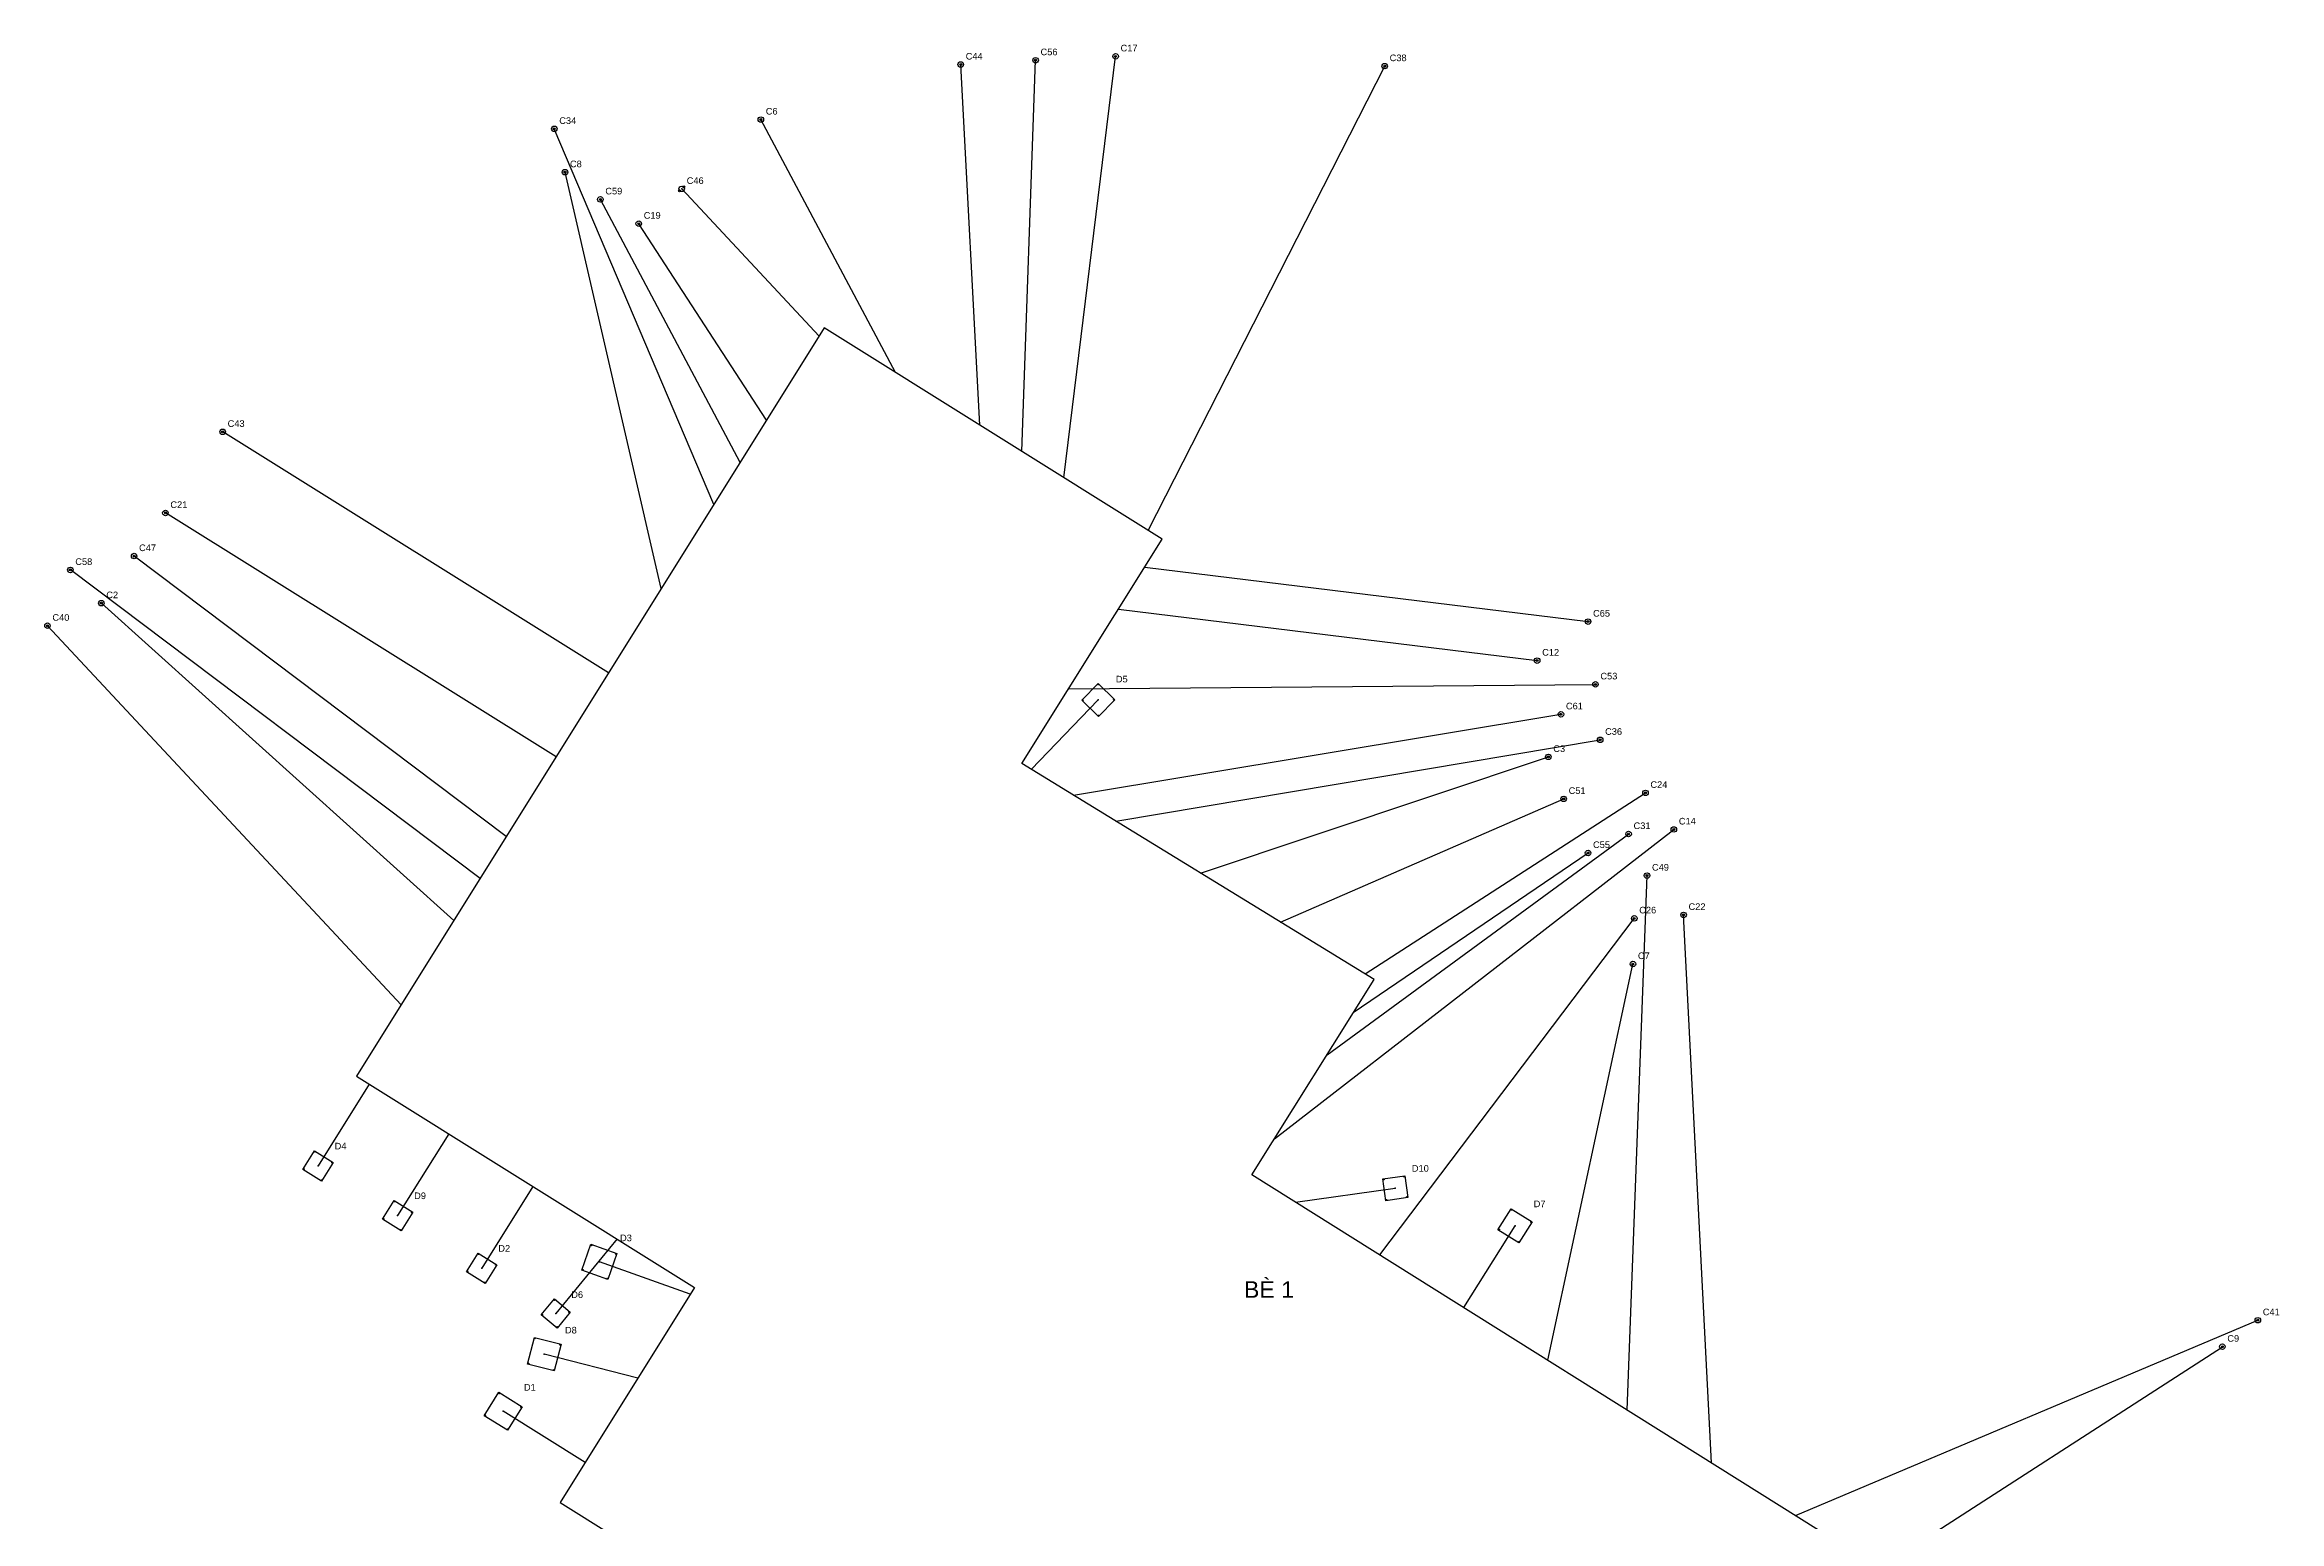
# Model space of a CAD drawing. Header units: metres. Extents: x 496695 to 497680, y 2343756 to 2344226.
# Drawn here: x 496694.8 to 497100, y 2343958 to 2344225.8 of the extents above; entities that cross this region are included whole.
import ezdxf

# ---------------------------------------------------------------- set-up
doc = ezdxf.new("R2010")
doc.units = ezdxf.units.M
for name, color, linetype in [('01_BE_PIN', 4, 'Continuous'), ('02_DAY_NEO_BO', 3, 'Continuous'), ('03_DAY_NEO_DAY', 1, 'Continuous'), ('04_COC_KHOAN_NHOI_BO', 2, 'Continuous'), ('05_DE_NEO_VIT_XOAN', 6, 'Continuous'), ('06_TOA_DO_TEXT', 7, 'Continuous')]:
    doc.layers.add(name, color=color, linetype=linetype)
doc.styles.add('VN', font='arial.ttf')

msp = doc.modelspace()

# ---------------------------------------------------------------- linework, layer by layer
at = {"layer": '01_BE_PIN'}
for p, q in [((496836.146, 2344174.377), (496751.359, 2344038.69)), ((496897.447, 2344136.072), (496836.146, 2344174.377)), ((496872.01, 2344095.366), (496897.447, 2344136.072)), ((496935.857, 2344056.225), (496872.01, 2344095.366)), ((496913.727, 2344020.809), (496935.857, 2344056.225)), ((496751.359, 2344038.69), (496812.659, 2344000.384)), ((497037.127, 2343943.419), (496913.727, 2344020.809)), ((496812.659, 2344000.384), (496788.283, 2343961.374)), ((496788.283, 2343961.374), (497034.853, 2343807.3))]:
    msp.add_line(p, q, dxfattribs=at)
at = {"layer": '02_DAY_NEO_BO'}
for p, q in [((496864.36, 2344156.75), (496860.92, 2344222.16)), ((496871.99, 2344151.98), (496874.49, 2344222.94)), ((496879.63, 2344147.21), (496889, 2344223.64)), ((496894.89, 2344137.67), (496937.79, 2344221.87)), ((496816.15, 2344142.38), (496787.23, 2344210.49)), ((496849.1, 2344166.28), (496824.67, 2344212.18)), ((496806.61, 2344127.12), (496789.17, 2344202.63)), ((496820.92, 2344150.01), (496795.58, 2344197.7)), ((496835.23, 2344172.91), (496810.33, 2344199.6)), ((496825.69, 2344157.65), (496802.54, 2344193.29)), ((496797.08, 2344111.85), (496727.1, 2344155.54)), ((496787.54, 2344096.59), (496716.72, 2344140.83)), ((496778.53, 2344082.17), (496711.04, 2344133.01)), ((496773.76, 2344074.54), (496699.48, 2344130.5)), ((496894.27, 2344131), (496974.67, 2344121.13)), ((496768.99, 2344066.9), (496705.1, 2344124.47)), ((496759.45, 2344051.64), (496695.33, 2344120.38)), ((496889.51, 2344123.36), (496965.44, 2344114.05)), ((496880.5, 2344108.95), (496976, 2344109.74)), ((496881.38, 2344089.62), (496969.75, 2344104.31)), ((496889.05, 2344084.92), (496976.85, 2344099.69)), ((496904.39, 2344075.51), (496967.46, 2344096.59)), ((496918.89, 2344066.63), (496970.24, 2344088.97)), ((496934.23, 2344057.22), (496985.07, 2344090.06)), ((496917.79, 2344027.31), (496990.22, 2344083.43)), ((496927.33, 2344042.57), (496982.01, 2344082.6)), ((496932.1, 2344050.21), (496974.66, 2344079.16)), ((496981.78, 2343978.13), (496985.35, 2344075.06)), ((496936.88, 2344006.29), (496983.04, 2344067.3)), ((496997.03, 2343968.56), (496991.98, 2344067.93)), ((496967.38, 2343987.16), (496982.8, 2344059.02)), ((497012.28, 2343959), (497096.1, 2343994.42)), ((497027.53, 2343949.44), (497089.67, 2343989.62))]:
    msp.add_line(p, q, dxfattribs=at)
at = {"layer": '03_DAY_NEO_DAY'}
for p, q in [((496873.7, 2344094.33), (496885.86, 2344106.91)), ((496753.67, 2344037.24), (496744.4, 2344022.4)), ((496768.09, 2344028.23), (496758.82, 2344013.39)), ((496783.36, 2344018.7), (496774.08, 2344003.85)), ((496921.63, 2344015.85), (496939.71, 2344018.36)), ((496952.13, 2343996.72), (496961.43, 2344011.55)), ((496798.62, 2344009.16), (496787.49, 2343995.65)), ((496811.89, 2343999.16), (496795.4, 2344005)), ((496802.35, 2343983.89), (496785.41, 2343988.27)), ((496792.82, 2343968.63), (496777.97, 2343977.9))]:
    msp.add_line(p, q, dxfattribs=at)
at = {"layer": '04_COC_KHOAN_NHOI_BO'}
for centre, radius in [((496860.92, 2344222.16), 0.5), ((496860.92, 2344222.16), 0.175), ((496874.49, 2344222.94), 0.5), ((496874.49, 2344222.94), 0.175), ((496889, 2344223.64), 0.5), ((496889, 2344223.64), 0.175), ((496937.79, 2344221.87), 0.5), ((496937.79, 2344221.87), 0.175), ((496787.23, 2344210.49), 0.5), ((496787.23, 2344210.49), 0.175), ((496824.67, 2344212.18), 0.5), ((496824.67, 2344212.18), 0.175), ((496789.17, 2344202.63), 0.5), ((496789.17, 2344202.63), 0.175), ((496795.58, 2344197.7), 0.5), ((496795.58, 2344197.7), 0.175), ((496809.946, 2344199.242), 0.175), ((496810.33, 2344199.6), 0.5), ((496810.714, 2344199.958), 0.175), ((496802.54, 2344193.29), 0.5), ((496802.54, 2344193.29), 0.175), ((496727.1, 2344155.54), 0.5), ((496727.1, 2344155.54), 0.175), ((496716.72, 2344140.83), 0.5), ((496716.72, 2344140.83), 0.175), ((496711.04, 2344133.01), 0.5), ((496711.04, 2344133.01), 0.175), ((496699.48, 2344130.5), 0.5), ((496699.48, 2344130.5), 0.175), ((496705.1, 2344124.47), 0.5), ((496705.1, 2344124.47), 0.175), ((496695.33, 2344120.38), 0.5), ((496695.33, 2344120.38), 0.175), ((496974.67, 2344121.13), 0.5), ((496974.67, 2344121.13), 0.175), ((496965.44, 2344114.05), 0.5), ((496965.44, 2344114.05), 0.175), ((496976, 2344109.74), 0.5), ((496976, 2344109.74), 0.175), ((496969.75, 2344104.31), 0.5), ((496969.75, 2344104.31), 0.175), ((496976.85, 2344099.69), 0.5), ((496976.85, 2344099.69), 0.175), ((496967.46, 2344096.59), 0.5), ((496967.46, 2344096.59), 0.175), ((496970.24, 2344088.97), 0.5), ((496970.24, 2344088.97), 0.175), ((496985.07, 2344090.06), 0.5), ((496985.07, 2344090.06), 0.175), ((496990.22, 2344083.43), 0.5), ((496990.22, 2344083.43), 0.175), ((496974.66, 2344079.16), 0.5), ((496974.66, 2344079.16), 0.175), ((496982.01, 2344082.6), 0.5), ((496982.01, 2344082.6), 0.175), ((496985.35, 2344075.06), 0.5), ((496985.35, 2344075.06), 0.175), ((496983.04, 2344067.3), 0.5), ((496983.04, 2344067.3), 0.175), ((496991.98, 2344067.93), 0.5), ((496991.98, 2344067.93), 0.175), ((496982.8, 2344059.02), 0.5), ((496982.8, 2344059.02), 0.175), ((497096.1, 2343994.42), 0.5), ((497096.1, 2343994.42), 0.175), ((497089.67, 2343989.62), 0.5), ((497089.67, 2343989.62), 0.175)]:
    msp.add_circle(centre, radius, dxfattribs=at)
for p in [(496860.92, 2344222.16), (496874.49, 2344222.94), (496889, 2344223.64), (496937.79, 2344221.87), (496787.23, 2344210.49), (496824.67, 2344212.18), (496789.17, 2344202.63), (496795.58, 2344197.7), (496810.33, 2344199.6), (496802.54, 2344193.29), (496727.1, 2344155.54), (496716.72, 2344140.83), (496711.04, 2344133.01), (496699.48, 2344130.5), (496705.1, 2344124.47), (496695.33, 2344120.38), (496974.67, 2344121.13), (496965.44, 2344114.05), (496976, 2344109.74), (496969.75, 2344104.31), (496976.85, 2344099.69), (496967.46, 2344096.59), (496970.24, 2344088.97), (496985.07, 2344090.06), (496990.22, 2344083.43), (496974.66, 2344079.16), (496982.01, 2344082.6), (496985.35, 2344075.06), (496983.04, 2344067.3), (496991.98, 2344067.93), (496982.8, 2344059.02), (497096.1, 2343994.42), (497089.67, 2343989.62)]:
    msp.add_point(p, dxfattribs=at)
at = {"layer": '05_DE_NEO_VIT_XOAN'}
for p, q in [((496882.855, 2344106.858), (496885.808, 2344109.915)), ((496885.808, 2344109.915), (496888.865, 2344106.962)), ((496885.912, 2344103.905), (496882.855, 2344106.858)), ((496888.865, 2344106.962), (496885.912, 2344103.905)), ((496741.644, 2344021.764), (496743.764, 2344025.156)), ((496743.764, 2344025.156), (496747.156, 2344023.036)), ((496747.156, 2344023.036), (496745.036, 2344019.644)), ((496745.036, 2344019.644), (496741.644, 2344021.764)), ((496937.454, 2344020.066), (496941.416, 2344020.616)), ((496938.004, 2344016.104), (496937.454, 2344020.066)), ((496941.416, 2344020.616), (496941.966, 2344016.654)), ((496756.064, 2344012.754), (496758.184, 2344016.146)), ((496758.184, 2344016.146), (496761.576, 2344014.026)), ((496941.966, 2344016.654), (496938.004, 2344016.104)), ((496958.328, 2344010.84), (496960.72, 2344014.652)), ((496960.72, 2344014.652), (496964.532, 2344012.26)), ((496759.456, 2344010.634), (496756.064, 2344012.754)), ((496761.576, 2344014.026), (496759.456, 2344010.634)), ((496962.14, 2344008.448), (496958.328, 2344010.84)), ((496964.532, 2344012.26), (496962.14, 2344008.448)), ((496771.324, 2344003.214), (496773.444, 2344006.606)), ((496773.444, 2344006.606), (496776.836, 2344004.486)), ((496792.209, 2344003.478), (496793.878, 2344008.191)), ((496793.878, 2344008.191), (496798.591, 2344006.522)), ((496798.591, 2344006.522), (496796.922, 2344001.809)), ((496774.716, 2344001.094), (496771.324, 2344003.214)), ((496776.836, 2344004.486), (496774.716, 2344001.094)), ((496796.922, 2344001.809), (496792.209, 2344003.478)), ((496784.851, 2343995.396), (496787.236, 2343998.289)), ((496787.236, 2343998.289), (496790.129, 2343995.904)), ((496787.744, 2343993.011), (496784.851, 2343995.396)), ((496790.129, 2343995.904), (496787.744, 2343993.011)), ((496782.364, 2343986.476), (496783.616, 2343991.316)), ((496783.616, 2343991.316), (496788.456, 2343990.064)), ((496788.456, 2343990.064), (496787.204, 2343985.224)), ((496787.204, 2343985.224), (496782.364, 2343986.476)), ((496774.525, 2343977.105), (496777.175, 2343981.345)), ((496777.175, 2343981.345), (496781.415, 2343978.695)), ((496781.415, 2343978.695), (496778.765, 2343974.455)), ((496778.765, 2343974.455), (496774.525, 2343977.105))]:
    msp.add_line(p, q, dxfattribs=at)
for centre in [(496885.811, 2344109.703), (496883.067, 2344106.861), (496885.909, 2344104.117), (496888.653, 2344106.959), (496743.811, 2344024.949), (496746.949, 2344022.989), (496741.851, 2344021.811), (496744.989, 2344019.851), (496937.623, 2344019.938), (496941.288, 2344020.447), (496758.231, 2344015.939), (496938.132, 2344016.273), (496941.797, 2344016.782), (496960.767, 2344014.445), (496756.271, 2344012.801), (496759.409, 2344010.841), (496761.369, 2344013.979), (496958.535, 2344010.887), (496964.325, 2344012.213), (496773.491, 2344006.399), (496793.969, 2344008), (496798.4, 2344006.431), (496962.093, 2344008.655), (496771.531, 2344003.261), (496776.629, 2344004.439), (496792.4, 2344003.569), (496774.669, 2344001.301), (496787.256, 2343998.078), (496796.831, 2344002), (496785.062, 2343995.416), (496789.918, 2343995.884), (496783.723, 2343991.134), (496787.724, 2343993.222), (496788.274, 2343989.957), (496782.546, 2343986.583), (496787.097, 2343985.406), (496777.222, 2343981.138), (496781.208, 2343978.648), (496774.732, 2343977.152), (496778.718, 2343974.662)]:
    msp.add_circle(centre, 0.06, dxfattribs=at)
for p in [(496885.86, 2344106.91), (496744.4, 2344022.4), (496939.71, 2344018.36), (496758.82, 2344013.39), (496961.43, 2344011.55), (496774.08, 2344003.85), (496795.4, 2344005), (496787.49, 2343995.65), (496785.41, 2343988.27), (496777.97, 2343977.9)]:
    msp.add_point(p, dxfattribs=at)

# ---------------------------------------------------------------- texts
at = {"layer": '01_BE_PIN', "style": 'VN'}
msp.add_text('BÈ 1', height=3, dxfattribs=at).set_placement((496912.271, 2343998.49))
at = {"layer": '06_TOA_DO_TEXT', "style": 'VN'}
for s, p in [('C56', (496875.39, 2344223.84)), ('C17', (496889.9, 2344224.54)), ('C44', (496861.82, 2344223.06)), ('C38', (496938.69, 2344222.77)), ('C6', (496825.57, 2344213.08)), ('C34', (496788.13, 2344211.39)), ('C8', (496790.07, 2344203.53)), ('C46', (496811.23, 2344200.5)), ('C59', (496796.48, 2344198.6)), ('C19', (496803.44, 2344194.19)), ('C43', (496728, 2344156.44)), ('C21', (496717.62, 2344141.73)), ('C58', (496700.38, 2344131.4)), ('C47', (496711.94, 2344133.91)), ('C2', (496706, 2344125.37)), ('C40', (496696.23, 2344121.28)), ('C65', (496975.57, 2344122.03)), ('C12', (496966.34, 2344114.95)), ('C53', (496976.9, 2344110.64)), ('D5', (496889.048, 2344110.098)), ('C61', (496970.65, 2344105.21)), ('C36', (496977.75, 2344100.59)), ('C3', (496968.36, 2344097.49)), ('C24', (496985.97, 2344090.96)), ('C51', (496971.14, 2344089.87)), ('C31', (496982.91, 2344083.5)), ('C14', (496991.12, 2344084.33)), ('C55', (496975.56, 2344080.06)), ('C49', (496986.25, 2344075.96)), ('C26', (496983.94, 2344068.2)), ('C22', (496992.88, 2344068.83)), ('C7', (496983.7, 2344059.92)), ('D4', (496747.4, 2344025.4)), ('D10', (496942.71, 2344021.36)), ('D9', (496761.82, 2344016.39)), ('D7', (496964.805, 2344014.925)), ('D2', (496777.08, 2344006.85)), ('D3', (496799.15, 2344008.75)), ('D6', (496790.303, 2343998.463)), ('C41', (497097, 2343995.32)), ('D8', (496789.16, 2343992.02)), ('C9', (497090.57, 2343990.52)), ('D1', (496781.72, 2343981.65))]:
    msp.add_text(s, height=1.2, dxfattribs=at).set_placement(p)

doc.saveas('drawing.dxf')
